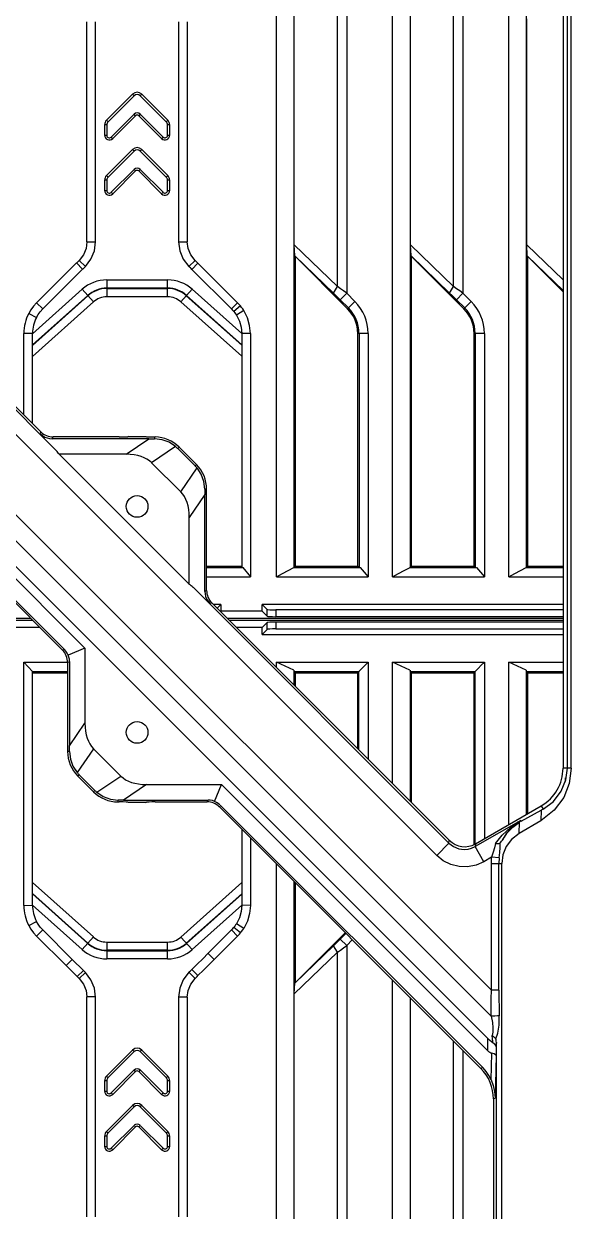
# Model space of a CAD drawing. Header units: millimetres. Extents: x -3132 to 28633, y 682 to 5849.
# Drawn here: x 23172.9 to 23235.8, y 2267.6 to 2404.3 of the extents above; entities that cross this region are included whole.
import ezdxf

# ---------------------------------------------------------------- set-up
doc = ezdxf.new("R2010")
doc.units = ezdxf.units.MM

# ---------------------------------------------------------------- blocks, each defined once
blk = doc.blocks.new('rtjg')
at = {"linetype": 'Continuous'}
for p, q in [((18380.42, 2018.72), (18380.42, 2251.81)), ((18382.42, 2251.81), (18382.42, 2019.79)), ((18393.79, 2018.72), (18393.79, 2251.81)), ((18395.79, 2251.81), (18395.79, 2019.79)), ((18407.16, 2018.72), (18407.16, 2104.6)), ((18409.16, 2103.21), (18409.16, 2019.79)), ((18413.39, 2097.88), (18413.39, 1996.7)), ((18413.9, 1996.7), (18413.9, 2097.88)), ((18414.34, 1996.7), (18414.34, 2097.88)), ((18273.31, 2095.59), (18358.39, 2010.52)), ((18355.81, 2010.27), (18274.78, 2091.29)), ((18388.5, 2088.49), (18388.5, 2051.34)), ((18401.87, 2088.49), (18401.87, 2051.34)), ((18387.43, 2052.12), (18387.43, 2087.71)), ((18400.8, 2052.12), (18400.8, 2087.71)), ((18302.48, 2086.23), (18353.31, 2035.39)), ((18382.47, 2056.91), (18382.47, 2082.92)), ((18395.84, 2056.91), (18395.84, 2082.92)), ((18409.21, 2056.91), (18409.21, 2082.92)), ((18404.71, 1965.61), (18287.75, 2082.57)), ((18358.61, 2057.26), (18358.61, 2082.57)), ((18359.61, 2057.26), (18359.61, 2082.57)), ((18369.16, 2082.57), (18369.16, 2057.26)), ((18370.16, 2082.57), (18370.16, 2057.26)), ((18363.86, 2074.25), (18360.86, 2071.25)), ((18361.04, 2071.08), (18364.04, 2074.08)), ((18364.04, 2074.08), (18363.86, 2074.25)), ((18364.92, 2074.25), (18364.74, 2074.08)), ((18364.74, 2074.08), (18367.74, 2071.08)), ((18367.92, 2071.25), (18364.92, 2074.25)), ((18364.04, 2071.96), (18361.4, 2069.32)), ((18361.58, 2069.14), (18364.21, 2071.78)), ((18364.21, 2071.78), (18364.04, 2071.96)), ((18364.74, 2071.96), (18364.57, 2071.78)), ((18364.57, 2071.78), (18367.2, 2069.14)), ((18367.38, 2069.32), (18364.74, 2071.96)), ((18355.09, 2033.24), (18317.46, 2070.87)), ((18360.89, 2070.72), (18360.64, 2070.72)), ((18360.64, 2070.72), (18360.64, 2069.53)), ((18360.86, 2071.25), (18361.04, 2071.08)), ((18360.89, 2070.72), (18360.89, 2069.53)), ((18367.74, 2071.08), (18367.92, 2071.25)), ((18368.14, 2070.72), (18367.89, 2070.72)), ((18367.89, 2069.53), (18367.89, 2070.72)), ((18368.14, 2069.53), (18368.14, 2070.72)), ((18316.04, 2069.46), (18398.86, 1986.65)), ((18360.64, 2069.53), (18360.89, 2069.53)), ((18361.4, 2069.32), (18361.58, 2069.14)), ((18367.2, 2069.14), (18367.38, 2069.32)), ((18367.89, 2069.53), (18368.14, 2069.53)), ((18363.86, 2067.89), (18360.86, 2064.89)), ((18361.04, 2064.71), (18364.04, 2067.71)), ((18364.04, 2067.71), (18363.86, 2067.89)), ((18364.92, 2067.89), (18364.74, 2067.71)), ((18364.74, 2067.71), (18367.74, 2064.71)), ((18367.92, 2064.89), (18364.92, 2067.89)), ((18360.86, 2064.89), (18361.04, 2064.71)), ((18364.04, 2065.59), (18361.4, 2062.96)), ((18361.58, 2062.78), (18364.21, 2065.42)), ((18364.21, 2065.42), (18364.04, 2065.59)), ((18364.74, 2065.59), (18364.57, 2065.42)), ((18364.57, 2065.42), (18367.2, 2062.78)), ((18367.38, 2062.96), (18364.74, 2065.59)), ((18367.74, 2064.71), (18367.92, 2064.89)), ((18360.89, 2064.36), (18360.64, 2064.36)), ((18360.64, 2064.36), (18360.64, 2063.17)), ((18360.89, 2064.36), (18360.89, 2063.17)), ((18368.14, 2064.36), (18367.89, 2064.36)), ((18367.89, 2063.17), (18367.89, 2064.36)), ((18368.14, 2063.17), (18368.14, 2064.36)), ((18360.64, 2063.17), (18360.89, 2063.17)), ((18361.4, 2062.96), (18361.58, 2062.78)), ((18367.2, 2062.78), (18367.38, 2062.96)), ((18367.89, 2063.17), (18368.14, 2063.17)), ((18405.15, 1971.13), (18316.04, 2060.23)), ((18315.29, 2057.99), (18405.14, 1968.15)), ((18358.61, 2057.26), (18359.61, 2057.26)), ((18369.16, 2057.26), (18370.16, 2057.26)), ((18387.43, 2052.12), (18382.47, 2056.91)), ((18382.54, 2055.64), (18382.47, 2056.91)), ((18400.8, 2052.12), (18395.84, 2056.91)), ((18395.91, 2055.64), (18395.84, 2056.91)), ((18413.39, 2052.88), (18409.21, 2056.91)), ((18409.28, 2055.64), (18409.21, 2056.91)), ((18382.54, 2055.65), (18386.97, 2051.37)), ((18382.54, 2055.63), (18382.56, 2055.63)), ((18382.56, 2055.63), (18382.56, 2019.94)), ((18382.56, 2055.62), (18388.61, 2049.55)), ((18395.91, 2055.65), (18400.34, 2051.37)), ((18395.91, 2055.63), (18395.93, 2055.63)), ((18395.93, 2055.63), (18395.93, 2019.94)), ((18395.93, 2055.62), (18401.98, 2049.55)), ((18409.28, 2055.65), (18413.39, 2051.68)), ((18409.28, 2055.63), (18409.3, 2055.63)), ((18409.3, 2055.63), (18409.3, 2019.94)), ((18409.3, 2055.62), (18413.39, 2051.52)), ((18357.42, 2054.83), (18352.82, 2050.25)), ((18353.53, 2049.54), (18358.12, 2054.12)), ((18358.12, 2054.12), (18357.42, 2054.83)), ((18357.72, 2055.13), (18358.43, 2054.43)), ((18371.06, 2055.13), (18370.35, 2054.42)), ((18371.39, 2054.8), (18370.68, 2054.09)), ((18370.68, 2054.09), (18375.23, 2049.54)), ((18375.93, 2050.26), (18371.39, 2054.8)), ((18360.89, 2052.88), (18367.9, 2052.88)), ((18360.89, 2052.88), (18360.89, 2050.94)), ((18367.9, 2050.94), (18367.9, 2052.88)), ((18358.07, 2051.8), (18352.36, 2046.68)), ((18359.37, 2050.35), (18358.07, 2051.8)), ((18367.9, 2051.93), (18360.89, 2051.93)), ((18360.89, 2051.89), (18367.9, 2051.89)), ((18370.71, 2051.8), (18369.42, 2050.36)), ((18376.42, 2046.71), (18370.71, 2051.8)), ((18386.97, 2051.37), (18387.43, 2052.12)), ((18388.5, 2051.34), (18387.76, 2050.6)), ((18389.45, 2050.39), (18388.5, 2051.34)), ((18400.34, 2051.37), (18400.8, 2052.12)), ((18401.87, 2051.34), (18401.13, 2050.6)), ((18402.82, 2050.39), (18401.87, 2051.34)), ((18358.7, 2051.09), (18352.36, 2045.4)), ((18352.36, 2045.34), (18358.73, 2051.06)), ((18352.36, 2044.07), (18359.37, 2050.35)), ((18352.82, 2050.25), (18353.53, 2049.54)), ((18367.9, 2050.94), (18360.89, 2050.94)), ((18369.42, 2050.36), (18376.42, 2044.09)), ((18370.05, 2051.06), (18376.42, 2045.36)), ((18376.42, 2045.42), (18370.08, 2051.1)), ((18375.93, 2050.26), (18375.23, 2049.54)), ((18376.27, 2049.89), (18375.5, 2049.25)), ((18387.76, 2050.6), (18388.71, 2049.65)), ((18388.61, 2049.55), (18389.45, 2050.39)), ((18401.13, 2050.6), (18402.08, 2049.65)), ((18401.98, 2049.55), (18402.82, 2050.39)), ((18351.91, 2049.02), (18352.81, 2048.56)), ((18376.67, 2049.36), (18375.82, 2048.83)), ((18352.36, 2046.73), (18351.36, 2046.73)), ((18351.36, 2037.35), (18351.36, 2046.73)), ((18352.36, 2036.35), (18352.36, 2046.73)), ((18377.42, 2046.72), (18376.42, 2046.71)), ((18376.42, 2046.71), (18376.42, 2019.81)), ((18377.42, 2046.72), (18377.42, 2018.72)), ((18390.97, 2046.73), (18389.78, 2046.73)), ((18389.78, 2019.94), (18389.78, 2046.73)), ((18389.92, 2046.73), (18389.92, 2019.81)), ((18390.97, 2046.73), (18390.97, 2018.72)), ((18404.34, 2046.73), (18403.15, 2046.73)), ((18403.15, 2019.94), (18403.15, 2046.73)), ((18403.29, 2046.73), (18403.29, 2019.81)), ((18404.34, 2046.73), (18404.34, 2018.72)), ((18353.31, 2035.39), (18353.25, 2035.25)), ((18363.4, 2034.88), (18363.31, 2034.84)), ((18363.4, 2034.88), (18365.38, 2034.88)), ((18365.38, 2034.88), (18365.47, 2034.84)), ((18365.95, 2034.81), (18366.46, 2034.81)), ((18365.75, 2034.59), (18354.6, 2034.59)), ((18354.66, 2034.67), (18354.72, 2034.81)), ((18362.31, 2034.81), (18354.72, 2034.81)), ((18363.12, 2032.81), (18365.75, 2034.59)), ((18368.82, 2033.7), (18366.06, 2031.83)), ((18366.38, 2034.81), (18366.38, 2034.59)), ((18369.06, 2033.49), (18369.21, 2033.64)), ((18371.07, 2031.48), (18369.06, 2033.49)), ((18369.21, 2033.64), (18371.22, 2031.63)), ((18355.43, 2032.81), (18370.39, 2017.85)), ((18363.12, 2032.81), (18355.43, 2032.81)), ((18369.41, 2028.48), (18366.06, 2031.83)), ((18369.41, 2028.48), (18371.28, 2031.24)), ((18371.22, 2031.63), (18371.07, 2031.48)), ((18372.17, 2028.17), (18370.39, 2025.54)), ((18372.17, 2028.8), (18372.39, 2028.8)), ((18372.17, 2017.02), (18372.17, 2028.17)), ((18372.39, 2017.14), (18372.39, 2028.8)), ((18370.39, 2017.85), (18370.39, 2025.54)), ((18372.39, 2019.94), (18376.42, 2019.94)), ((18372.39, 2019.8), (18376.57, 2019.8)), ((18376.42, 2019.81), (18376.57, 2019.8)), ((18376.57, 2019.8), (18377.42, 2018.72)), ((18382.56, 2019.94), (18382.41, 2019.79)), ((18382.56, 2019.94), (18389.78, 2019.94)), ((18389.78, 2019.94), (18389.92, 2019.81)), ((18389.92, 2019.81), (18390.05, 2019.8)), ((18390.05, 2019.8), (18390.97, 2018.72)), ((18395.93, 2019.94), (18395.78, 2019.79)), ((18395.93, 2019.94), (18403.15, 2019.94)), ((18403.15, 2019.94), (18403.29, 2019.81)), ((18403.29, 2019.81), (18403.42, 2019.8)), ((18403.42, 2019.8), (18404.34, 2018.72)), ((18409.3, 2019.94), (18409.15, 2019.79)), ((18409.3, 2019.94), (18413.39, 2019.94)), ((18372.39, 2018.72), (18377.42, 2018.72)), ((18380.42, 2018.72), (18390.97, 2018.72)), ((18393.79, 2018.72), (18404.34, 2018.72)), ((18407.16, 2018.72), (18413.39, 2018.72)), ((18400.27, 1988.06), (18370.82, 2017.51)), ((18372.39, 2017.14), (18372.25, 2017.08)), ((18372.83, 2015.67), (18372.97, 2015.73)), ((18372.97, 2015.73), (18400.31, 1988.39)), ((18374.01, 2015.53), (18373.18, 2015.53)), ((18373.59, 2015.11), (18374.01, 2015.53)), ((18374.01, 2015.53), (18374.01, 2014.75)), ((18378.77, 2014.75), (18374.01, 2014.75)), ((18413.39, 2015.53), (18378.77, 2015.53)), ((18379.34, 2014.96), (18378.77, 2015.53)), ((18378.77, 2014.75), (18378.77, 2015.53)), ((18379.34, 2014.18), (18378.77, 2014.75)), ((18379.34, 2014.18), (18379.34, 2014.96)), ((18413.39, 2014.91), (18380.34, 2014.91)), ((18380.34, 2014.91), (18380.34, 2014.13)), ((18352.17, 2013.91), (18260.89, 2013.91)), ((18260.89, 2013.71), (18352.37, 2013.71)), ((18413.39, 2013.91), (18374.79, 2013.91)), ((18374.99, 2013.71), (18413.39, 2013.71)), ((18379.34, 2013.44), (18378.77, 2012.87)), ((18379.34, 2012.66), (18379.34, 2013.44)), ((18380.34, 2014.13), (18413.39, 2014.13)), ((18413.39, 2013.49), (18380.34, 2013.49)), ((18380.34, 2013.49), (18380.34, 2012.71)), ((18353.21, 2012.87), (18350.01, 2012.87)), ((18378.77, 2012.87), (18375.83, 2012.87)), ((18378.77, 2012.09), (18378.77, 2012.87)), ((18379.34, 2012.66), (18378.77, 2012.09)), ((18378.77, 2012.09), (18413.39, 2012.09)), ((18380.34, 2012.71), (18413.39, 2012.71)), ((18355.95, 2010.33), (18355.81, 2010.27)), ((18358.39, 2010.52), (18356.45, 2009.71)), ((18358.39, 2010.52), (18358.39, 2001.88)), ((18351.36, 2008.9), (18356.39, 2008.9)), ((18352.36, 2007.81), (18351.36, 2008.9)), ((18351.36, 1980.89), (18351.36, 2008.9)), ((18356.39, 2008.86), (18356.53, 2008.92)), ((18356.39, 2008.86), (18356.39, 1998.62)), ((18356.61, 2008.98), (18356.61, 1999.25)), ((18380.42, 2008.9), (18390.97, 2008.9)), ((18382.41, 2007.99), (18380.42, 2008.9)), ((18380.42, 2008.28), (18380.42, 2008.9)), ((18390.97, 2008.9), (18390.97, 1997.73)), ((18393.79, 2008.9), (18404.34, 2008.9)), ((18395.78, 2007.99), (18393.79, 2008.9)), ((18393.79, 1994.91), (18393.79, 2008.9)), ((18404.34, 2008.9), (18404.34, 1988.59)), ((18407.16, 2008.9), (18413.39, 2008.9)), ((18409.15, 2007.99), (18407.16, 2008.9)), ((18407.16, 1990.21), (18407.16, 2008.9)), ((18352.36, 2007.81), (18356.39, 2007.81)), ((18352.36, 1980.92), (18352.36, 2007.81)), ((18352.36, 2007.68), (18356.39, 2007.68)), ((18382.41, 2007.99), (18382.43, 2007.81)), ((18382.42, 2007.99), (18382.42, 2006.29)), ((18382.43, 2007.81), (18389.91, 2007.81)), ((18382.56, 2007.68), (18382.43, 2007.81)), ((18382.56, 2007.68), (18389.78, 2007.68)), ((18382.56, 2007.68), (18382.56, 2006.15)), ((18389.78, 2007.68), (18389.92, 2007.82)), ((18389.78, 1998.92), (18389.78, 2007.68)), ((18389.91, 1998.79), (18389.91, 2007.82)), ((18395.78, 2007.99), (18395.8, 2007.81)), ((18395.79, 2007.99), (18395.79, 1992.92)), ((18395.8, 2007.81), (18403.28, 2007.81)), ((18395.93, 2007.68), (18395.8, 2007.81)), ((18395.93, 2007.68), (18403.15, 2007.68)), ((18395.93, 2007.68), (18395.93, 1992.78)), ((18403.15, 2007.68), (18403.29, 2007.82)), ((18403.15, 1987.92), (18403.15, 2007.68)), ((18403.29, 1987.99), (18403.28, 2007.82)), ((18409.15, 2007.99), (18409.17, 2007.81)), ((18409.16, 2007.99), (18409.16, 1991.37)), ((18409.17, 2007.81), (18413.39, 2007.81)), ((18409.3, 2007.68), (18409.17, 2007.81)), ((18409.3, 2007.68), (18413.39, 2007.68)), ((18409.3, 2007.68), (18409.3, 1991.45)), ((18356.61, 1999.25), (18358.39, 2001.88)), ((18356.61, 1998.62), (18356.39, 1998.62)), ((18359.36, 1998.93), (18357.49, 1996.18)), ((18359.36, 1998.93), (18362.51, 1995.79)), ((18414.34, 1996.7), (18413.39, 1996.7)), ((18413.73, 1995.36), (18413.9, 1996.7)), ((18414.34, 1996.7), (18414.11, 1994.93)), ((18357.56, 1995.79), (18357.71, 1995.94)), ((18359.37, 1993.98), (18357.56, 1995.79)), ((18357.71, 1995.94), (18359.52, 1994.13)), ((18359.76, 1993.92), (18362.51, 1995.79)), ((18413.19, 1994.03), (18413.73, 1995.36)), ((18413.66, 1995.57), (18413.76, 1995.57)), ((18413.66, 1995.17), (18413.66, 1995.57)), ((18359.52, 1994.13), (18359.37, 1993.98)), ((18365.46, 1994.81), (18362.83, 1993.03)), ((18365.46, 1994.81), (18374.1, 1994.81)), ((18373.29, 1992.87), (18374.1, 1994.81)), ((18374.1, 1994.81), (18404.71, 1964.2)), ((18362.2, 1992.81), (18362.2, 1993.03)), ((18362.2, 1992.81), (18362.31, 1992.81)), ((18362.83, 1993.03), (18372.56, 1993.03)), ((18363.4, 1992.74), (18363.31, 1992.78)), ((18365.38, 1992.74), (18363.4, 1992.74)), ((18365.38, 1992.74), (18365.47, 1992.78)), ((18366.46, 1992.81), (18372.44, 1992.81)), ((18372.5, 1992.95), (18372.44, 1992.81)), ((18373.85, 1992.23), (18373.91, 1992.37)), ((18403.93, 1962.14), (18373.85, 1992.23)), ((18404.15, 1962.23), (18373.94, 1992.44)), ((18403.32, 1987.99), (18410.89, 1992.37)), ((18408.58, 1990.6), (18410.87, 1991.87)), ((18410.87, 1991.87), (18410.84, 1990.63)), ((18411.1, 1991.99), (18410.87, 1991.87)), ((18410.89, 1992.37), (18411.1, 1991.99)), ((18408.52, 1990.69), (18403.27, 1987.66)), ((18406.4, 1988.99), (18407.37, 1989.89)), ((18406.94, 1989.21), (18407.6, 1989.9)), ((18407.37, 1989.89), (18408.52, 1990.69)), ((18407.6, 1989.9), (18408.38, 1990.48)), ((18408.52, 1990.69), (18408.18, 1990.47)), ((18410.84, 1990.63), (18408.34, 1989.19)), ((18408.34, 1989.19), (18408.38, 1990.48)), ((18408.58, 1990.6), (18408.52, 1990.69)), ((18376.42, 1989.66), (18376.42, 1980.9)), ((18377.42, 1988.66), (18377.42, 1980.89)), ((18400.27, 1988.06), (18400.31, 1988.39)), ((18405.62, 1988.01), (18406.4, 1988.99)), ((18406.41, 1988.42), (18406.94, 1989.21)), ((18406.61, 1988.77), (18406.41, 1988.42)), ((18408.34, 1989.19), (18407.46, 1988.5)), ((18400.27, 1988.06), (18398.86, 1986.65)), ((18403.32, 1987.99), (18403.27, 1987.66)), ((18404.27, 1985.93), (18403.27, 1987.66)), ((18380.42, 1785.31), (18380.42, 1985.66)), ((18405.18, 1986.46), (18404.27, 1985.93)), ((18405.15, 1985.73), (18406.34, 1985.73)), ((18405.15, 1971.13), (18405.15, 1985.73)), ((18406.05, 1986.37), (18405.18, 1986.46)), ((18406.02, 1971.13), (18406.02, 1985.73)), ((18406.34, 1793.38), (18406.34, 1985.73)), ((18359.37, 1977.27), (18352.36, 1983.55)), ((18376.42, 1983.53), (18369.42, 1977.26)), ((18382.42, 1983.66), (18382.42, 1785.31)), ((18382.56, 1983.52), (18382.56, 1972)), ((18358.73, 1976.56), (18352.36, 1982.28)), ((18352.36, 1982.22), (18358.7, 1976.53)), ((18376.42, 1982.25), (18370.05, 1976.56)), ((18370.08, 1976.52), (18376.42, 1982.19)), ((18351.36, 1980.89), (18352.36, 1980.93)), ((18352.36, 1980.93), (18358.07, 1975.82)), ((18370.71, 1975.82), (18376.42, 1980.91)), ((18377.42, 1980.89), (18376.42, 1980.91)), ((18351.91, 1978.6), (18352.81, 1979.06)), ((18376.66, 1978.25), (18375.82, 1978.79)), ((18352.83, 1977.37), (18353.53, 1978.08)), ((18356.93, 1974.68), (18353.53, 1978.08)), ((18375.32, 1978.17), (18372.55, 1975.39)), ((18375.93, 1977.37), (18375.23, 1978.08)), ((18376.27, 1977.73), (18375.5, 1978.37)), ((18388.31, 1977.76), (18382.56, 1972)), ((18387.76, 1977.02), (18388.41, 1977.67)), ((18352.83, 1977.37), (18356.22, 1973.97)), ((18358.07, 1975.82), (18359.37, 1977.27)), ((18360.89, 1976.68), (18367.9, 1976.68)), ((18360.89, 1976.68), (18360.89, 1974.74)), ((18367.9, 1974.74), (18367.9, 1976.68)), ((18369.42, 1977.26), (18370.71, 1975.82)), ((18373.25, 1974.68), (18375.93, 1977.37)), ((18386.97, 1976.25), (18382.54, 1971.97)), ((18387.43, 1975.5), (18386.97, 1976.25)), ((18387.76, 1977.02), (18388.5, 1976.27)), ((18388.5, 1976.27), (18389.15, 1976.92)), ((18388.5, 1976.27), (18388.5, 1939.13)), ((18356.22, 1973.97), (18356.93, 1974.68)), ((18358.21, 1973.41), (18356.93, 1974.68)), ((18367.9, 1975.73), (18360.89, 1975.73)), ((18360.89, 1975.69), (18367.9, 1975.69)), ((18367.9, 1974.74), (18360.89, 1974.74)), ((18372.54, 1975.39), (18373.25, 1974.68)), ((18382.47, 1970.71), (18387.43, 1975.5)), ((18387.43, 1939.9), (18387.43, 1975.5)), ((18356.22, 1973.97), (18357.5, 1972.71)), ((18357.5, 1972.71), (18358.21, 1973.41)), ((18371.39, 1972.82), (18370.68, 1973.53)), ((18357.72, 1972.49), (18358.43, 1973.19)), ((18371.06, 1972.49), (18370.35, 1973.2)), ((18382.47, 1970.71), (18382.54, 1971.98)), ((18382.54, 1971.97), (18382.56, 1972.01)), ((18393.79, 1785.31), (18393.79, 1972.29)), ((18382.47, 1944.7), (18382.47, 1970.71)), ((18406.02, 1971.13), (18405.15, 1971.13)), ((18359.61, 1970.36), (18358.61, 1970.36)), ((18358.61, 1945.05), (18358.61, 1970.36)), ((18359.61, 1945.05), (18359.61, 1970.35)), ((18370.16, 1970.35), (18369.16, 1970.35)), ((18369.16, 1970.35), (18369.16, 1945.05)), ((18370.16, 1970.35), (18370.16, 1945.05)), ((18395.79, 1970.29), (18395.79, 1785.31)), ((18395.84, 1944.7), (18395.84, 1970.23)), ((18400.8, 1939.9), (18400.8, 1965.27)), ((18404.71, 1965.61), (18404.71, 1964.2)), ((18405.72, 1793.38), (18405.72, 1965.12)), ((18363.86, 1964.25), (18360.86, 1961.25)), ((18361.04, 1961.08), (18364.04, 1964.08)), ((18364.04, 1964.08), (18363.86, 1964.25)), ((18364.92, 1964.25), (18364.74, 1964.08)), ((18364.74, 1964.08), (18367.74, 1961.08)), ((18367.92, 1961.25), (18364.92, 1964.25)), ((18401.87, 1964.2), (18401.87, 1939.13)), ((18405.12, 1960.83), (18405.2, 1963.89)), ((18405.7, 1963.61), (18405.58, 1958.71)), ((18360.86, 1961.25), (18361.04, 1961.08)), ((18364.04, 1961.96), (18361.4, 1959.32)), ((18361.58, 1959.14), (18364.21, 1961.78)), ((18364.21, 1961.78), (18364.04, 1961.96)), ((18364.74, 1961.96), (18364.57, 1961.78)), ((18364.57, 1961.78), (18367.2, 1959.14)), ((18367.38, 1959.32), (18364.74, 1961.96)), ((18367.74, 1961.08), (18367.92, 1961.25)), ((18404.15, 1962.23), (18403.93, 1962.14)), ((18360.89, 1960.72), (18360.64, 1960.72)), ((18360.64, 1960.72), (18360.64, 1959.53)), ((18360.89, 1960.72), (18360.89, 1959.53)), ((18368.14, 1960.72), (18367.89, 1960.72)), ((18367.89, 1959.53), (18367.89, 1960.72)), ((18368.14, 1959.53), (18368.14, 1960.72)), ((18360.64, 1959.53), (18360.89, 1959.53)), ((18361.4, 1959.32), (18361.58, 1959.14)), ((18367.2, 1959.14), (18367.38, 1959.32)), ((18367.89, 1959.53), (18368.14, 1959.53)), ((18405.39, 1958.63), (18405.58, 1958.71)), ((18405.39, 1958.63), (18405.39, 1793.38)), ((18363.86, 1957.89), (18360.86, 1954.89)), ((18361.04, 1954.71), (18364.04, 1957.71)), ((18364.04, 1957.71), (18363.86, 1957.89)), ((18364.92, 1957.89), (18364.74, 1957.71)), ((18364.74, 1957.71), (18367.74, 1954.71)), ((18367.92, 1954.89), (18364.92, 1957.89)), ((18364.04, 1955.59), (18361.4, 1952.96)), ((18364.21, 1955.42), (18364.04, 1955.59)), ((18364.74, 1955.59), (18364.57, 1955.42)), ((18367.38, 1952.96), (18364.74, 1955.59)), ((18360.89, 1954.36), (18360.64, 1954.36)), ((18360.64, 1954.36), (18360.64, 1953.17)), ((18360.86, 1954.89), (18361.04, 1954.71)), ((18360.89, 1954.36), (18360.89, 1953.17)), ((18361.58, 1952.78), (18364.21, 1955.42)), ((18364.57, 1955.42), (18367.2, 1952.78)), ((18367.74, 1954.71), (18367.92, 1954.89)), ((18368.14, 1954.36), (18367.89, 1954.36)), ((18367.89, 1953.17), (18367.89, 1954.36)), ((18368.14, 1953.17), (18368.14, 1954.36)), ((18360.64, 1953.17), (18360.89, 1953.17)), ((18361.4, 1952.96), (18361.58, 1952.78)), ((18367.2, 1952.78), (18367.38, 1952.96)), ((18367.89, 1953.17), (18368.14, 1953.17))]:
    blk.add_line(p, q, dxfattribs=at)
for points in [[(18274.78, 2091.6), (18275.17, 2091.22), (18275.54, 2090.84), (18356.02, 2010.36)], [(18358.61, 2057.26), (18358.51, 2056.5), (18358.21, 2055.78), (18357.72, 2055.13)], [(18358.43, 2054.43), (18359.08, 2055.28), (18359.48, 2056.24), (18359.61, 2057.26)], [(18369.16, 2057.26), (18369.3, 2056.24), (18369.7, 2055.27), (18370.35, 2054.42)], [(18371.06, 2055.13), (18370.56, 2055.77), (18370.26, 2056.5), (18370.16, 2057.26)], [(18386.97, 2051.37), (18387.23, 2051.12), (18387.49, 2050.87), (18387.76, 2050.6)], [(18388.5, 2051.34), (18388.14, 2051.61), (18387.78, 2051.87), (18387.43, 2052.12)], [(18400.34, 2051.37), (18400.6, 2051.12), (18400.86, 2050.87), (18401.13, 2050.6)], [(18401.87, 2051.34), (18401.51, 2051.61), (18401.15, 2051.87), (18400.8, 2052.12)], [(18352.82, 2050.25), (18352.46, 2049.85), (18352.16, 2049.44), (18351.91, 2049.01)], [(18376.27, 2049.89), (18376.15, 2050.02), (18376.04, 2050.14), (18375.93, 2050.26)], [(18376.67, 2049.36), (18376.54, 2049.54), (18376.41, 2049.72), (18376.27, 2049.89)], [(18352.81, 2048.56), (18353, 2048.9), (18353.24, 2049.22), (18353.53, 2049.54)], [(18375.23, 2049.54), (18375.32, 2049.45), (18375.41, 2049.35), (18375.5, 2049.25)], [(18375.5, 2049.25), (18375.62, 2049.11), (18375.72, 2048.97), (18375.82, 2048.83)], [(18375.82, 2048.83), (18376.16, 2048.15), (18376.35, 2047.44), (18376.42, 2046.71)], [(18377.42, 2046.7), (18377.33, 2047.64), (18377.08, 2048.53), (18376.67, 2049.36)], [(18353.23, 2035.2), (18353.49, 2034.97), (18353.76, 2034.8), (18354.04, 2034.69), (18354.32, 2034.62), (18354.6, 2034.59)], [(18365.47, 2034.84), (18365.63, 2034.83), (18365.95, 2034.81)], [(18368.82, 2033.7), (18368.09, 2034.19), (18367.26, 2034.49), (18366.38, 2034.59)], [(18372.17, 2028.8), (18372.07, 2029.68), (18371.77, 2030.51), (18371.28, 2031.24)], [(18380.42, 2018.72), (18381.1, 2019.08), (18381.76, 2019.43), (18382.42, 2019.79)], [(18382.42, 2019.79), (18384.96, 2019.79), (18387.51, 2019.79), (18390.05, 2019.8)], [(18393.79, 2018.72), (18394.47, 2019.08), (18395.13, 2019.43), (18395.79, 2019.79)], [(18395.79, 2019.79), (18398.33, 2019.79), (18400.88, 2019.79), (18403.42, 2019.8)], [(18407.16, 2018.72), (18407.84, 2019.08), (18408.5, 2019.43), (18409.16, 2019.79)], [(18409.16, 2019.79), (18411.7, 2019.79), (18413.39, 2019.79)], [(18372.17, 2017.02), (18372.2, 2016.74), (18372.26, 2016.46), (18372.38, 2016.18), (18372.55, 2015.91), (18372.78, 2015.65)], [(18356.45, 2009.71), (18356.34, 2009.94), (18356.2, 2010.15), (18356.04, 2010.34)], [(18356.61, 2008.98), (18356.59, 2009.23), (18356.53, 2009.47), (18356.45, 2009.71)], [(18389.91, 2007.82), (18390.26, 2008.18), (18390.62, 2008.54), (18390.97, 2008.9)], [(18403.28, 2007.82), (18403.63, 2008.18), (18403.99, 2008.54), (18404.34, 2008.9)], [(18356.61, 1998.62), (18356.71, 1997.74), (18357.01, 1996.91), (18357.49, 1996.18)], [(18359.76, 1993.92), (18360.49, 1993.43), (18361.32, 1993.13), (18362.2, 1993.03)], [(18414.11, 1994.93), (18413.47, 1993.32), (18412.39, 1991.85), (18410.84, 1990.63)], [(18411.1, 1991.99), (18412.29, 1992.87), (18413.19, 1994.03)], [(18363.3, 1992.78), (18363.13, 1992.79), (18362.78, 1992.81), (18362.31, 1992.81)], [(18373.29, 1992.87), (18373.05, 1992.96), (18372.81, 1993.01), (18372.56, 1993.03)], [(18373.92, 1992.46), (18373.73, 1992.62), (18373.52, 1992.76), (18373.29, 1992.87)], [(18408.18, 1990.47), (18407.63, 1990.02), (18406.94, 1989.25), (18406.61, 1988.77)], [(18406.16, 1988.09), (18406.24, 1988.16), (18406.33, 1988.28), (18406.41, 1988.42)], [(18407.46, 1988.5), (18406.84, 1987.66), (18406.46, 1986.73), (18406.34, 1985.73)], [(18400.27, 1988.06), (18400.79, 1987.66), (18401.39, 1987.41), (18402.03, 1987.33)], [(18402.03, 1987.33), (18402.46, 1987.37), (18402.88, 1987.48), (18403.27, 1987.66)], [(18405.62, 1988.01), (18405.51, 1987.54), (18405.36, 1987.02), (18405.18, 1986.46)], [(18405.62, 1988.01), (18405.83, 1988.02), (18406.01, 1988.04), (18406.16, 1988.09)], [(18406.05, 1986.37), (18406.11, 1987), (18406.15, 1987.58), (18406.16, 1988.09)], [(18401.44, 1985.37), (18400.5, 1985.6), (18399.62, 1986.03), (18398.86, 1986.65)], [(18404.27, 1985.93), (18403.38, 1985.54), (18402.42, 1985.35), (18401.44, 1985.37)], [(18405.15, 1985.73), (18405.15, 1985.97), (18405.16, 1986.21), (18405.18, 1986.46)], [(18406.05, 1986.37), (18406.03, 1986.16), (18406.02, 1985.94), (18406.02, 1985.73)], [(18376.42, 1980.91), (18376.35, 1980.18), (18376.16, 1979.47), (18375.82, 1978.79)], [(18377.42, 1980.9), (18377.33, 1979.97), (18377.08, 1979.08), (18376.66, 1978.25)], [(18353.53, 1978.08), (18353.24, 1978.4), (18353, 1978.73), (18352.81, 1979.06)], [(18375.82, 1978.79), (18375.72, 1978.65), (18375.62, 1978.51), (18375.5, 1978.37)], [(18351.91, 1978.6), (18352.16, 1978.18), (18352.46, 1977.76), (18352.83, 1977.37)], [(18375.5, 1978.37), (18375.41, 1978.27), (18375.32, 1978.17)], [(18375.93, 1977.37), (18376.05, 1977.48), (18376.16, 1977.6), (18376.27, 1977.73)], [(18376.27, 1977.73), (18376.41, 1977.9), (18376.54, 1978.08), (18376.66, 1978.25)], [(18387.76, 1977.02), (18387.49, 1976.75), (18387.23, 1976.49), (18386.97, 1976.25)], [(18387.43, 1975.5), (18387.78, 1975.75), (18388.14, 1976.01), (18388.5, 1976.27)], [(18372.55, 1975.39), (18371.93, 1974.77), (18371.3, 1974.15), (18370.68, 1973.53)], [(18371.39, 1972.82), (18372.01, 1973.44), (18372.63, 1974.05), (18373.25, 1974.68)], [(18357.72, 1972.49), (18358.21, 1971.84), (18358.51, 1971.12), (18358.61, 1970.36)], [(18359.61, 1970.35), (18359.48, 1971.38), (18359.08, 1972.34), (18358.43, 1973.19)], [(18370.35, 1973.2), (18369.7, 1972.35), (18369.3, 1971.38), (18369.16, 1970.35)], [(18370.16, 1970.35), (18370.27, 1971.12), (18370.57, 1971.85), (18371.06, 1972.49)], [(18405.14, 1968.15), (18405.13, 1969.15), (18405.13, 1970.15), (18405.15, 1971.13)], [(18406.02, 1971.13), (18406.02, 1970.15), (18406.03, 1969.17), (18406.06, 1968.2)], [(18406.06, 1968.2), (18405.84, 1968.18), (18405.54, 1968.16), (18405.14, 1968.15)], [(18405.14, 1968.15), (18405.27, 1967.41), (18405.33, 1966.82), (18405.32, 1966.33), (18405.22, 1965.92)], [(18405.65, 1965.53), (18405.89, 1966.19), (18406.03, 1967.1), (18406.06, 1968.2)], [(18405.36, 1965.06), (18405.16, 1965.2), (18404.94, 1965.39), (18404.71, 1965.61)], [(18405.22, 1965.92), (18405.4, 1965.8), (18405.55, 1965.67), (18405.65, 1965.53)], [(18405.35, 1965.06), (18405.33, 1965.26), (18405.28, 1965.55), (18405.22, 1965.92)], [(18405.72, 1965.12), (18405.71, 1965.28), (18405.69, 1965.42), (18405.65, 1965.53)], [(18405.72, 1965.12), (18405.71, 1964.95), (18405.71, 1964.79), (18405.7, 1964.64)], [(18405.7, 1963.61), (18405.63, 1963.72), (18405.46, 1963.82), (18405.2, 1963.89)], [(18405.7, 1964.64), (18405.65, 1964.79), (18405.54, 1964.93), (18405.36, 1965.06)], [(18405.12, 1960.83), (18404.86, 1961.33), (18404.55, 1961.78), (18404.19, 1962.19)], [(18405.12, 1960.83), (18405.36, 1960.18), (18405.52, 1959.47), (18405.58, 1958.71)]]:
    blk.add_lwpolyline(points, dxfattribs=at)
for centre in [(18364.39, 2026.81), (18364.39, 2000.81)]:
    blk.add_circle(centre, 1.25, dxfattribs=at)
for centre, radius, start, end in [((18364.39, 2073.72), 0.75, 45, 135), ((18364.39, 2073.72), 0.5, 45, 135), ((18364.39, 2071.6), 0.5, 45, 135), ((18364.39, 2071.6), 0.25, 45, 135), ((18361.39, 2070.72), 0.75, 135, 180), ((18361.39, 2070.72), 0.5, 135, 180), ((18367.39, 2070.72), 0.5, 0, 45), ((18367.39, 2070.72), 0.75, 0, 45), ((18361.19, 2069.53), 0.55, 180, 315), ((18361.19, 2069.53), 0.3, 180, 315), ((18367.59, 2069.53), 0.55, 225.0001, 0), ((18367.59, 2069.53), 0.3, 225.0001, 0), ((18364.39, 2067.36), 0.75, 45, 135), ((18364.39, 2067.36), 0.5, 45, 135), ((18361.39, 2064.36), 0.75, 135, 180), ((18364.39, 2065.24), 0.5, 45, 135), ((18364.39, 2065.24), 0.25, 45, 135), ((18367.39, 2064.36), 0.75, 0, 45), ((18361.39, 2064.36), 0.5, 135, 180), ((18367.39, 2064.36), 0.5, 0, 45), ((18361.19, 2063.17), 0.55, 180, 315), ((18361.19, 2063.17), 0.3, 180, 315), ((18367.59, 2063.17), 0.55, 225.0001, 0), ((18367.59, 2063.17), 0.3, 225.0001, 0), ((18413.69, 1998.41), 79.68, 134.6173, 134.9253), ((18413.69, 1998.41), 78.68, 134.6114, 134.9253), ((18314.87, 1998.29), 78.92, 44.9993, 45.3339), ((18314.87, 1998.29), 79.92, 44.9993, 45.3289), ((18360.89, 2048.66), 4.22, 90, 131.8997), ((18367.9, 2048.66), 4.22, 48.1871, 90), ((18360.89, 2048.66), 3.27, 90, 131.8997), ((18360.89, 2048.66), 3.23, 90, 131.8997), ((18367.9, 2048.66), 3.27, 48.1871, 90), ((18367.9, 2048.66), 3.23, 48.1871, 90), ((18360.89, 2048.66), 2.28, 90, 131.8997), ((18367.9, 2048.66), 2.28, 48.1871, 90), ((18385.78, 2046.73), 5.19, 0, 45), ((18399.15, 2046.73), 5.19, 0, 45), ((18356.36, 2046.73), 5, 152.7532, 180), ((18356.36, 2046.73), 4, 152.6526, 180), ((18385.78, 2046.73), 4, 0, 45), ((18385.78, 2046.73), 4.13, 0, 45), ((18399.15, 2046.73), 4, 0, 45), ((18399.15, 2046.73), 4.13, 0, 45), ((18366.38, 2030.81), 4, 45, 88.8059), ((18368.39, 2028.8), 4, 0, 45), ((18360.39, 1998.62), 4, 180, 225), ((18408.39, 1996.7), 5, 300, 0), ((18362.2, 1996.81), 4, 225, 270), ((18356.36, 1980.89), 5, 180, 207.2504), ((18356.36, 1980.89), 4, 179.5338, 207.3465), ((18360.89, 1978.96), 3.27, 228.1003, 270), ((18360.89, 1978.96), 3.23, 228.1003, 270), ((18360.89, 1978.96), 2.28, 228.1003, 270), ((18367.9, 1978.96), 2.28, 270, 311.8129), ((18367.9, 1978.96), 3.23, 270, 311.8129), ((18367.9, 1978.96), 3.27, 270, 311.8129), ((18360.89, 1978.96), 4.22, 228.1003, 270), ((18367.9, 1978.96), 4.22, 270, 311.8129), ((18413.69, 2029.2), 78.68, 225.1588, 225.388), ((18314.87, 2029.33), 78.92, 314.6652, 314.9997), ((18413.69, 2029.2), 79.68, 225.1588, 225.382), ((18314.87, 2029.33), 79.92, 314.6701, 314.9997), ((18364.39, 1963.72), 0.75, 45, 135), ((18364.39, 1963.72), 0.5, 45.0001, 135), ((18361.39, 1960.72), 0.75, 135, 180), ((18361.39, 1960.72), 0.5, 135, 180), ((18364.39, 1961.6), 0.5, 45, 135), ((18364.39, 1961.6), 0.25, 45, 135), ((18367.39, 1960.72), 0.5, 0, 45), ((18367.39, 1960.72), 0.75, 0, 45), ((18361.19, 1959.53), 0.55, 180, 315), ((18361.19, 1959.53), 0.3, 180, 315), ((18367.59, 1959.53), 0.55, 225.0001, 0), ((18367.59, 1959.53), 0.3, 225.0001, 0), ((18364.39, 1957.36), 0.75, 45, 135), ((18364.39, 1957.36), 0.5, 45, 135), ((18364.39, 1955.24), 0.5, 45, 135), ((18361.39, 1954.36), 0.75, 135, 180), ((18361.39, 1954.36), 0.5, 135, 180), ((18364.39, 1955.24), 0.25, 45, 135), ((18367.39, 1954.36), 0.5, 0, 45), ((18367.39, 1954.36), 0.75, 0, 45), ((18361.19, 1953.17), 0.55, 180, 315), ((18361.19, 1953.17), 0.3, 180, 315), ((18367.59, 1953.17), 0.55, 225.0001, 0), ((18367.59, 1953.17), 0.3, 225.0001, 0)]:
    blk.add_arc(centre, radius, start, end, dxfattribs=at)
for centre, major_axis, ratio, start_param, end_param in [((18354.72, 2036.8), (0.76, 1.84), 0.999286, 2.749146, 3.534039), ((18362.31, 2034.84), (0.996, 0), 0.034921, -1.570796, -0.087266), ((18371.34, 2034.85), (9.14, 0.16), 0.022141, -2.22988, -2.145337), ((18366.43, 2030.86), (2.62, 2.62), 0.999801, 0, 0.086501), ((18352.19, 2033.31), (3.41, -1.41), 0.414214, 0.532718, 0.750492), ((18357.91, 2025.74), (8.46, 5.73), 0.489394, 0.093629, 0.625204), ((18368.44, 2028.85), (2.62, 2.62), 0.999801, -0.086501, 0), ((18363.32, 2020.33), (5.73, 8.46), 0.489394, -0.625204, -0.093629), ((18372.43, 2033.76), (0.16, 9.14), 0.022141, -4.137849, -4.053306), ((18370.89, 2014.61), (-1.41, 3.41), 0.414214, -0.750492, -0.532718), ((18374.38, 2017.14), (1.84, 0.76), 0.999286, 9.032331, 9.817225), ((18380.34, 2014.96), (1, 0), 0.052408, -3.089233, -1.570796), ((18380.34, 2014.18), (1, 0), 0.052408, -3.089233, -1.570796), ((18380.34, 2013.44), (1, 0), 0.052408, 1.570796, 3.089233), ((18380.34, 2012.66), (1, 0), 0.052408, 1.570796, 3.089233), ((18354.4, 2008.86), (1.84, 0.76), 0.999286, 5.890739, 6.675632), ((18365.46, 2007.09), (5.73, 8.46), 0.489394, -3.766796, -3.235222), ((18356.35, 1993.65), (0.16, 9.14), 0.022141, -0.996256, -0.911713), ((18360.34, 1998.56), (2.62, 2.62), 0.999801, 3.055091, 3.141593), ((18370.67, 2001.88), (8.46, 5.73), 0.489394, -3.047963, -2.516389), ((18362.14, 1996.76), (2.62, 2.62), 0.999801, -3.141593, -3.055091), ((18357.23, 1992.77), (9.14, 0.16), 0.022141, 0.911713, 0.996256), ((18366.46, 1992.77), (0.996, 0), 0.034921, 1.570796, 3.054326), ((18372.44, 1990.82), (0.76, 1.84), 0.999286, 5.890739, 6.675632), ((18411.16, 1985.92), (4.09, -3.45), 0.998479, 2.776198, 2.819375), ((18402.07, 1990.15), (0.33, 2.47), 0.999033, 2.487562, 3.795624), ((18404.71, 1965.61), (-0.7, 1.7), 0.414214, -3.926991, -3.409919), ((18400.41, 1958.62), (4.6, 1.91), 0.999286, 5.890739, 6.675632)]:
    blk.add_ellipse(centre, major_axis=major_axis, ratio=ratio, start_param=start_param, end_param=end_param, dxfattribs=at)
blk = doc.blocks.new('*U107')
blk.add_blockref('rtjg', (-18489.39, -2267.31))
blk = doc.blocks.new('*U108')
at = {"color": 0, "linetype": 'ByBlock', "lineweight": -2, "transparency": 16777216}
blk.add_blockref('*U107', (0, 0), dxfattribs=at)

msp = doc.modelspace()

# ---------------------------------------------------------------- block references
msp.add_blockref('*U108', (23310.901, 2589.228))

doc.saveas('drawing.dxf')
